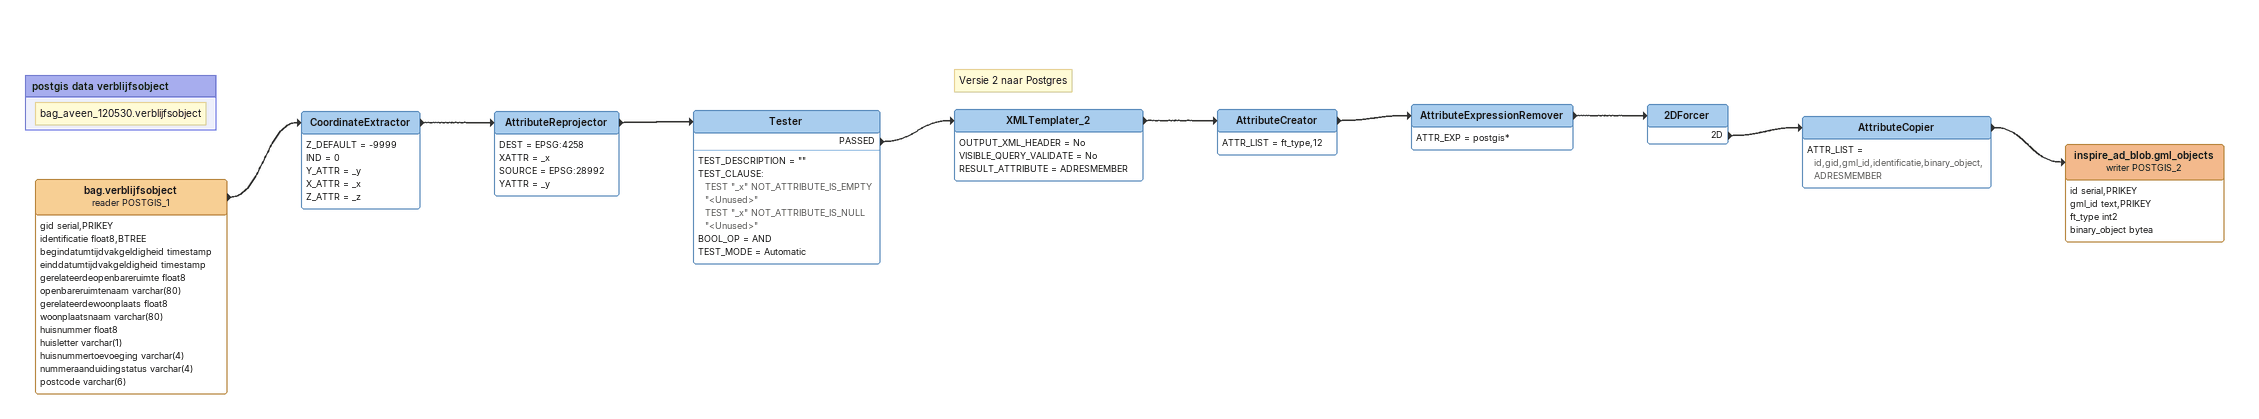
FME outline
bag.verblijfsobject (reader POSTGIS_1)
    attributes: gid serial,PRIKEY, identificatie float8,BTREE, begindatumtijdvakgeldigheid timestamp, einddatumtijdvakgeldigheid timestamp, gerelateerdeopenbareruimte float8, openbareruimtenaam varchar(80), gerelateerdewoonplaats float8, woonplaatsnaam varchar(80), huisnummer float8, huisletter varchar(1), huisnummertoevoeging varchar(4), nummeraanduidingstatus varchar(4), postcode varchar(6)
    -> CoordinateExtractor
CoordinateExtractor
    Z_DEFAULT = -9999
    IND = 0
    Y_ATTR = _y
    X_ATTR = _x
    Z_ATTR = _z
    -> AttributeReprojector
AttributeReprojector
    DEST = EPSG:4258
    XATTR = _x
    SOURCE = EPSG:28992
    YATTR = _y
    -> Tester
Tester
    TEST_DESCRIPTION = ""
    TEST_CLAUSE:
      TEST "_x" NOT_ATTRIBUTE_IS_EMPTY "<Unused>"
      TEST "_x" NOT_ATTRIBUTE_IS_NULL "<Unused>"
    BOOL_OP = AND
    TEST_MODE = Automatic
    PASSED -> XMLTemplater_2
Note: Versie 2 naar Postgres
XMLTemplater_2
    OUTPUT_XML_HEADER = No
    VISIBLE_QUERY_VALIDATE = No
    RESULT_ATTRIBUTE = ADRESMEMBER
    -> AttributeCreator
AttributeCreator
    ATTR_LIST = ft_type,12
    -> AttributeExpressionRemover
AttributeExpressionRemover
    ATTR_EXP = postgis*
    -> 2DForcer
2DForcer
    2D -> AttributeCopier
AttributeCopier
    ATTR_LIST = id,gid,gml_id,identificatie,binary_object,ADRESMEMBER
    -> inspire_ad_blob.gml_objects (writer POSTGIS_2)
inspire_ad_blob.gml_objects (writer POSTGIS_2)
    attributes: id serial,PRIKEY, gml_id text,PRIKEY, ft_type int2, binary_object bytea

Bookmark: postgis data verblijfsobject
Note: bag_aveen_120530.verblijfsobject
